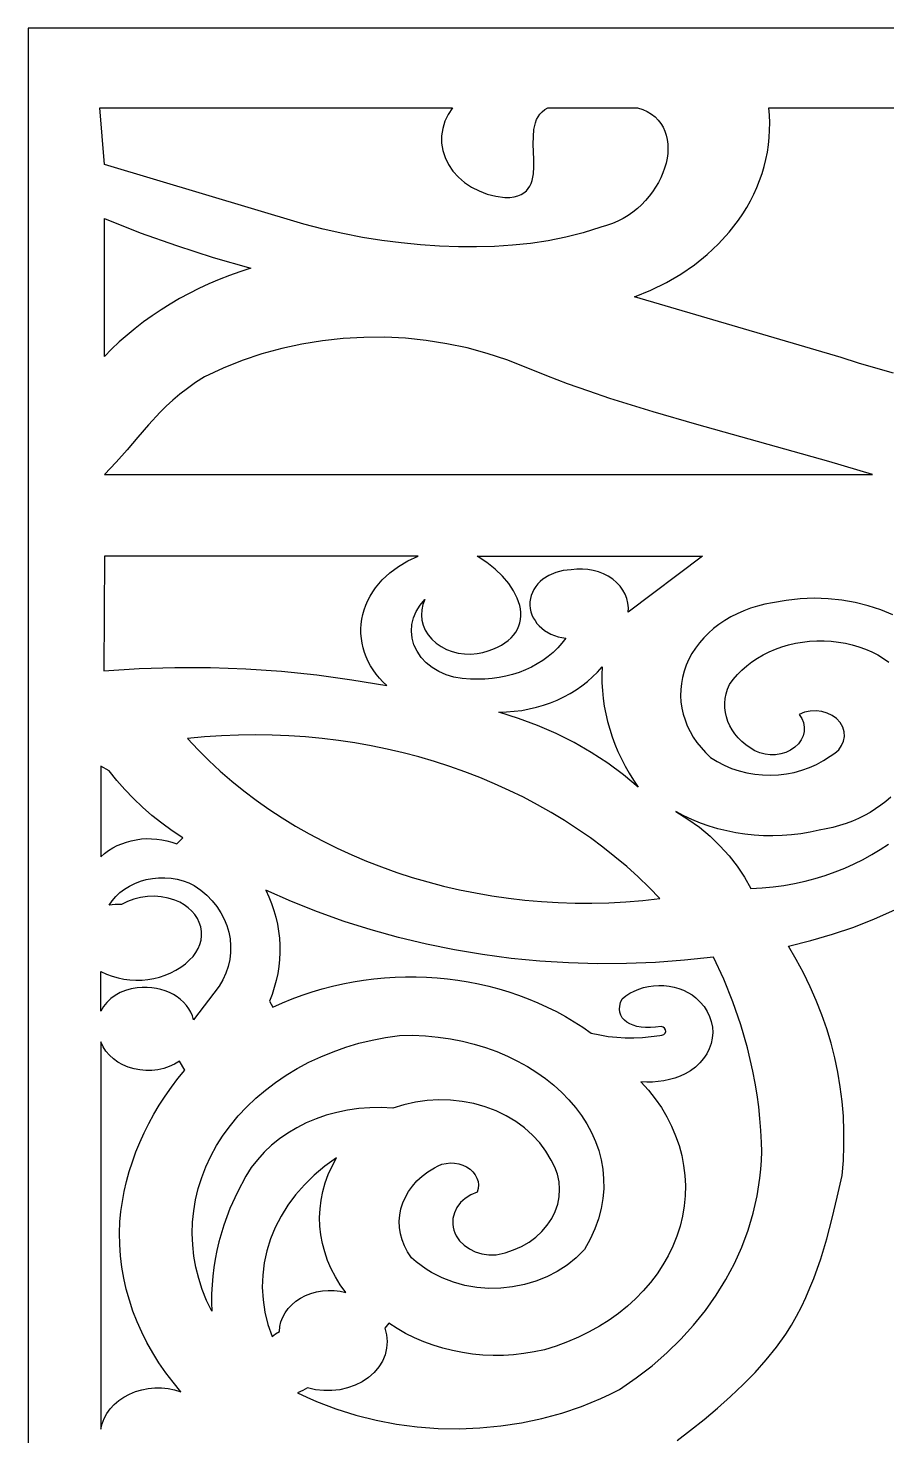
# Model space of a CAD drawing. Header units: millimetres. Extents: x -773 to -473, y -1647 to -1542.
# Drawn here: x -772.5 to -731.6, y -1609.2 to -1542.1 of the extents above; entities that cross this region are included whole.
import ezdxf

# ---------------------------------------------------------------- set-up
doc = ezdxf.new("R2010")
doc.units = ezdxf.units.MM
doc.header["$MEASUREMENT"] = 0

msp = doc.modelspace()

# ---------------------------------------------------------------- linework, layer by layer
for points in [[(-622.518433, -1542.117432), (-772.518739, -1542.117432), (-772.518739, -1647.018188)], [(-752.026643, -1552.531372), (-752.933747, -1552.498535), (-753.845185, -1552.437988), (-754.760865, -1552.348877), (-755.680756, -1552.230469), (-756.604737, -1552.082397), (-757.532807, -1551.903931), (-758.464875, -1551.694336), (-759.400849, -1551.453125), (-768.889161, -1548.615845), (-769.107545, -1545.909424), (-752.311738, -1545.909424), (-752.520387, -1546.224243), (-752.676942, -1546.554199), (-752.781068, -1546.89502), (-752.832459, -1547.242676), (-752.830811, -1547.592773), (-752.775819, -1547.941284), (-752.667176, -1548.283936), (-752.504548, -1548.616577), (-752.291779, -1548.929688), (-752.035645, -1549.214355), (-751.740296, -1549.468384), (-751.409943, -1549.689209), (-751.048707, -1549.874268), (-750.660828, -1550.021362), (-750.250428, -1550.128052), (-749.821748, -1550.191772), (-749.588868, -1550.181885), (-749.383088, -1550.153076), (-749.20276, -1550.106445), (-749.046326, -1550.042847), (-748.912141, -1549.963623), (-748.798554, -1549.869873), (-748.70398, -1549.762451), (-748.626801, -1549.642822), (-748.565369, -1549.511841), (-748.518067, -1549.370605), (-748.459473, -1549.062012), (-748.437989, -1548.72583), (-748.440705, -1548.370728), (-748.466859, -1547.639526), (-748.464387, -1547.280884), (-748.434266, -1546.938599), (-748.363557, -1546.62146), (-748.30893, -1546.475098), (-748.239289, -1546.338379), (-748.153016, -1546.21228), (-748.048493, -1546.0979), (-747.924134, -1545.996582), (-747.77826, -1545.90918), (-743.499329, -1545.909424), (-743.256928, -1545.990967), (-743.038239, -1546.091431), (-742.842835, -1546.209717), (-742.670228, -1546.344604), (-742.52002, -1546.494751), (-742.391694, -1546.658813), (-742.284821, -1546.835449), (-742.198975, -1547.02356), (-742.133668, -1547.22168), (-742.088441, -1547.428711), (-742.062836, -1547.643066), (-742.056458, -1547.86377), (-742.068757, -1548.089355), (-742.099366, -1548.318604), (-742.147767, -1548.550171), (-742.213532, -1548.782715), (-742.296204, -1549.015137), (-742.395325, -1549.246094), (-742.510468, -1549.474121), (-742.641114, -1549.69812), (-742.786866, -1549.916748), (-742.947266, -1550.128662), (-743.121827, -1550.332764), (-743.31012, -1550.527344), (-743.511658, -1550.71167), (-743.726014, -1550.884033), (-743.952729, -1551.043213), (-744.191346, -1551.18811), (-744.441407, -1551.317261), (-744.702485, -1551.429443), (-744.974061, -1551.523315), (-745.255738, -1551.597656), (-746.087525, -1551.862549), (-746.923585, -1552.077637), (-747.763856, -1552.246704), (-748.608338, -1552.373291), (-749.45691, -1552.461304), (-750.309571, -1552.514282), (-751.16623, -1552.536133), (-752.026856, -1552.530518)], [(-731.308717, -1558.548706), (-732.156312, -1558.318481), (-732.99054, -1558.072754), (-733.810151, -1557.812012), (-743.644654, -1554.921509), (-742.867707, -1554.603271), (-742.132203, -1554.239746), (-741.439973, -1553.833618), (-740.793031, -1553.387573), (-740.193238, -1552.904175), (-739.642518, -1552.386475), (-739.142823, -1551.836792), (-738.696076, -1551.258179), (-738.493165, -1550.95874), (-738.304169, -1550.653198), (-738.129395, -1550.341675), (-737.969056, -1550.024658), (-737.823426, -1549.702271), (-737.692658, -1549.375122), (-737.577088, -1549.043335), (-737.476899, -1548.707397), (-737.392335, -1548.367554), (-737.32367, -1548.02417), (-737.271119, -1547.677734), (-737.234925, -1547.328369), (-737.215333, -1546.97644), (-737.212586, -1546.622437), (-737.226899, -1546.266602), (-737.258546, -1545.90918)], [(-737.258546, -1545.909424), (-720.015748, -1545.909424)], [(-768.889161, -1557.759888), (-768.889161, -1551.190308), (-767.188447, -1551.860596), (-765.459382, -1552.478516), (-763.703736, -1553.043579), (-761.923341, -1553.555298), (-762.43448, -1553.721313), (-762.937348, -1553.901367), (-763.431519, -1554.095215), (-763.916627, -1554.30249), (-764.392304, -1554.523071), (-764.858125, -1554.756714), (-765.313721, -1555.003174), (-765.758668, -1555.262207), (-766.192658, -1555.533569), (-766.615235, -1555.817017), (-767.026002, -1556.112427), (-767.424622, -1556.419434), (-767.81067, -1556.737915), (-768.183747, -1557.067505), (-768.543519, -1557.408081), (-768.889558, -1557.759399)], [(-768.889161, -1563.383545), (-732.323365, -1563.383545), (-734.395966, -1562.764893), (-736.487366, -1562.172974), (-740.681428, -1561.004883), (-742.761658, -1560.396973), (-744.815644, -1559.751587), (-745.829285, -1559.410034), (-746.832185, -1559.052979), (-747.822907, -1558.678711), (-748.80005, -1558.285156), (-749.720094, -1557.921997), (-750.65976, -1557.61145), (-751.615907, -1557.353271), (-752.58545, -1557.147461), (-753.565217, -1556.994019), (-754.552125, -1556.8927), (-755.543031, -1556.843506), (-756.534791, -1556.846436), (-757.524354, -1556.901123), (-758.508576, -1557.007813), (-759.484284, -1557.16626), (-760.448426, -1557.376221), (-761.397828, -1557.637939), (-762.329408, -1557.95105), (-763.240022, -1558.315674), (-764.126557, -1558.731567), (-764.546662, -1559.000732), (-764.935212, -1559.275513), (-765.295472, -1559.555176), (-765.630708, -1559.839233), (-765.944184, -1560.127197), (-766.239167, -1560.418335), (-766.786683, -1561.008057), (-767.299348, -1561.604004), (-767.803345, -1562.201416), (-768.324677, -1562.795898), (-768.889558, -1563.382568)], [(-751.133851, -1567.276123), (-740.404939, -1567.276123), (-743.949464, -1569.944336), (-743.938599, -1569.723511), (-743.959138, -1569.505127), (-744.010133, -1569.291626), (-744.090516, -1569.084961), (-744.199403, -1568.887207), (-744.335755, -1568.700439), (-744.498597, -1568.5271), (-744.686951, -1568.369019), (-744.896485, -1568.230591), (-745.12201, -1568.114502), (-745.360902, -1568.02124), (-745.610505, -1567.95166), (-745.868226, -1567.906128), (-746.13144, -1567.885376), (-746.397462, -1567.890015), (-746.663758, -1567.920532), (-746.856293, -1567.930176), (-747.043641, -1567.954468), (-747.399201, -1568.044434), (-747.723359, -1568.184814), (-748.009034, -1568.370361), (-748.135224, -1568.478271), (-748.249146, -1568.595337), (-748.349885, -1568.720947), (-748.436585, -1568.854248), (-748.508363, -1568.994873), (-748.564332, -1569.141846), (-748.603577, -1569.294556), (-748.625245, -1569.452393), (-748.628358, -1569.611206), (-748.613251, -1569.766846), (-748.58072, -1569.918457), (-748.531495, -1570.06543), (-748.46637, -1570.207031), (-748.386109, -1570.342163), (-748.291444, -1570.470337), (-748.183198, -1570.590698), (-747.928956, -1570.804932), (-747.629456, -1570.978516), (-747.290833, -1571.105225), (-747.108765, -1571.14917), (-746.919251, -1571.178955), (-747.103272, -1571.418579), (-747.305726, -1571.644531), (-747.525452, -1571.856567), (-747.761414, -1572.054199), (-748.012452, -1572.236694), (-748.277497, -1572.403931), (-748.555421, -1572.555176), (-748.845094, -1572.690063), (-749.145417, -1572.808105), (-749.455323, -1572.908936), (-749.773682, -1572.991821), (-750.099366, -1573.056519), (-750.431275, -1573.102539), (-750.768311, -1573.129272), (-751.109376, -1573.136353), (-751.453339, -1573.123291), (-751.856599, -1573.100708), (-752.245789, -1573.032104), (-752.615815, -1572.919922), (-752.961671, -1572.766968), (-753.27823, -1572.575806), (-753.560487, -1572.349121), (-753.803345, -1572.0896), (-754.00174, -1571.799805), (-754.147614, -1571.489746), (-754.236848, -1571.170654), (-754.270203, -1570.84729), (-754.248353, -1570.524658), (-754.17215, -1570.20752), (-754.042268, -1569.901123), (-753.859498, -1569.609985), (-753.624543, -1569.339233), (-753.721375, -1569.5802), (-753.777711, -1569.826172), (-753.794038, -1570.073975), (-753.770936, -1570.320313), (-753.708955, -1570.562012), (-753.608674, -1570.795898), (-753.470612, -1571.018799), (-753.29535, -1571.227295), (-753.087678, -1571.414795), (-752.854737, -1571.575439), (-752.60022, -1571.708374), (-752.327821, -1571.812256), (-752.041322, -1571.885986), (-751.744386, -1571.928467), (-751.440736, -1571.938354), (-751.134034, -1571.914551), (-750.86609, -1571.854248), (-750.617677, -1571.783081), (-750.388581, -1571.70166), (-750.178529, -1571.610474), (-749.987366, -1571.510254), (-749.814851, -1571.401245), (-749.660737, -1571.28418), (-749.524781, -1571.159424), (-749.4068, -1571.02771), (-749.30658, -1570.889404), (-749.223847, -1570.745117), (-749.158387, -1570.595459), (-749.110017, -1570.440918), (-749.078492, -1570.28186), (-749.063569, -1570.118896), (-749.065003, -1569.952759), (-749.082642, -1569.783691), (-749.116212, -1569.612427), (-749.230256, -1569.265259), (-749.405396, -1568.915405), (-749.639771, -1568.567139), (-749.931611, -1568.224731), (-750.279145, -1567.892456), (-750.680543, -1567.574585), (-751.134034, -1567.275391)], [(-731.340455, -1570.067017), (-731.921387, -1569.829834), (-732.524293, -1569.633301), (-733.145875, -1569.478638), (-733.782899, -1569.367065), (-734.432099, -1569.299683), (-735.09015, -1569.277832), (-735.753754, -1569.302734), (-736.419648, -1569.375366), (-737.084534, -1569.497192), (-737.440339, -1569.563721), (-737.787019, -1569.64917), (-738.123719, -1569.752808), (-738.449525, -1569.874023), (-738.763551, -1570.012085), (-739.064881, -1570.166504), (-739.352692, -1570.336426), (-739.626038, -1570.521484), (-739.884003, -1570.720825), (-740.125733, -1570.933838), (-740.350343, -1571.159912), (-740.556947, -1571.39856), (-740.744599, -1571.648926), (-740.912446, -1571.9104), (-741.059602, -1572.182373), (-741.185151, -1572.464111), (-741.287171, -1572.752441), (-741.364716, -1573.043335), (-741.418061, -1573.335815), (-741.447449, -1573.629028), (-741.453126, -1573.921997), (-741.435334, -1574.213745), (-741.394318, -1574.503418), (-741.330354, -1574.789795), (-741.243684, -1575.072266), (-741.134553, -1575.349609), (-741.003205, -1575.62085), (-740.849915, -1575.885254), (-740.674897, -1576.141846), (-740.478455, -1576.389526), (-740.260773, -1576.627441), (-740.022157, -1576.854492), (-739.704682, -1577.056396), (-739.371369, -1577.230957), (-739.024506, -1577.37793), (-738.666413, -1577.497559), (-738.299439, -1577.5896), (-737.925874, -1577.654419), (-737.548035, -1577.691895), (-737.168275, -1577.701904), (-736.78888, -1577.684814), (-736.412171, -1577.640259), (-736.040498, -1577.568604), (-735.676148, -1577.469604), (-735.321473, -1577.343384), (-734.978761, -1577.190063), (-734.65033, -1577.009521), (-734.338563, -1576.802002), (-734.108857, -1576.659912), (-733.923859, -1576.488281), (-733.785462, -1576.293579), (-733.695618, -1576.082275), (-733.65619, -1575.860596), (-733.669129, -1575.635254), (-733.736329, -1575.412598), (-733.859742, -1575.199097), (-734.032349, -1575.010376), (-734.240876, -1574.858276), (-734.477479, -1574.744385), (-734.734315, -1574.67041), (-735.003571, -1574.637817), (-735.277406, -1574.648315), (-735.547913, -1574.703491), (-735.807343, -1574.804932), (-735.684449, -1574.997803), (-735.605286, -1575.200684), (-735.569215, -1575.408691), (-735.575593, -1575.617432), (-735.623841, -1575.822388), (-735.71338, -1576.019043), (-735.843537, -1576.202881), (-736.013734, -1576.369385), (-736.216035, -1576.509644), (-736.439515, -1576.616821), (-736.67862, -1576.69043), (-736.927827, -1576.730103), (-737.18158, -1576.735229), (-737.434357, -1576.705444), (-737.680604, -1576.640137), (-737.914735, -1576.539063), (-738.142457, -1576.404297), (-738.352052, -1576.255615), (-738.543, -1576.094482), (-738.714906, -1575.921875), (-738.867341, -1575.738892), (-738.999818, -1575.546997), (-739.111878, -1575.347168), (-739.203095, -1575.140503), (-739.273011, -1574.928345), (-739.321168, -1574.711792), (-739.347169, -1574.492065), (-739.350465, -1574.270264), (-739.330689, -1574.047607), (-739.287354, -1573.825317), (-739.220033, -1573.60437), (-739.128236, -1573.38623), (-738.948365, -1573.142334), (-738.750092, -1572.911499), (-738.534425, -1572.69397), (-738.30243, -1572.490234), (-738.055177, -1572.300781), (-737.793671, -1572.126221), (-737.518952, -1571.967041), (-737.232087, -1571.823486), (-736.934083, -1571.696289), (-736.626008, -1571.585938), (-736.3089, -1571.492676), (-735.983796, -1571.417236), (-735.651734, -1571.360107), (-735.313783, -1571.321533), (-734.970918, -1571.302246), (-734.624238, -1571.302612), (-734.278382, -1571.322754), (-733.93805, -1571.362427), (-733.60431, -1571.420898), (-733.278077, -1571.497681), (-732.96045, -1571.592285), (-732.652345, -1571.704102), (-732.354737, -1571.83252), (-732.068726, -1571.977051), (-731.795167, -1572.137207), (-731.535218, -1572.312378)], [(-745.194764, -1572.54541), (-745.205506, -1572.921265), (-745.199982, -1573.296387), (-745.178284, -1573.67041), (-745.140504, -1574.042969), (-745.086762, -1574.413574), (-745.017152, -1574.782104), (-744.931763, -1575.148071), (-744.83072, -1575.51123), (-744.714112, -1575.871216), (-744.582032, -1576.227661), (-744.434602, -1576.5802), (-744.271912, -1576.928589), (-744.094086, -1577.272461), (-743.901215, -1577.61145), (-743.693421, -1577.94519), (-743.470765, -1578.273438), (-744.17627, -1577.68457), (-744.922089, -1577.133911), (-745.705872, -1576.622559), (-746.525239, -1576.151855), (-747.37793, -1575.7229), (-748.261536, -1575.337036), (-749.173768, -1574.995605), (-750.112244, -1574.699951), (-749.744233, -1574.689697), (-749.380189, -1574.661133), (-749.020997, -1574.614502), (-748.667542, -1574.550293), (-748.320679, -1574.46875), (-747.981324, -1574.370361), (-747.650361, -1574.255615), (-747.328675, -1574.124634), (-747.017121, -1573.978027), (-746.716615, -1573.816162), (-746.42804, -1573.639404), (-746.152253, -1573.447998), (-745.890199, -1573.242554), (-745.64267, -1573.023438), (-745.410645, -1572.790894), (-745.194947, -1572.54541)], [(-764.927338, -1575.96167), (-764.429169, -1576.49353), (-763.9115, -1577.008545), (-763.37497, -1577.506592), (-762.820222, -1577.987305), (-762.247865, -1578.450684), (-761.658509, -1578.89624), (-761.052857, -1579.323975), (-760.431458, -1579.733643), (-759.795014, -1580.125), (-759.144105, -1580.497803), (-758.479432, -1580.851929), (-757.801514, -1581.187012), (-757.111085, -1581.503052), (-756.408753, -1581.799561), (-755.69513, -1582.07666), (-754.970826, -1582.333862), (-754.236512, -1582.571045), (-753.492829, -1582.787964), (-752.740388, -1582.984497), (-751.979798, -1583.160278), (-751.211732, -1583.315308), (-750.436799, -1583.449219), (-749.65564, -1583.561768), (-748.868867, -1583.652832), (-748.077119, -1583.722168), (-747.281068, -1583.769531), (-746.481263, -1583.7948), (-745.678437, -1583.797607), (-744.873139, -1583.777954), (-744.066041, -1583.735474), (-743.257752, -1583.669922), (-742.448945, -1583.581177), (-742.954652, -1583.057739), (-743.479005, -1582.550659), (-744.021424, -1582.060181), (-744.581269, -1581.586548), (-745.15799, -1581.129883), (-745.750947, -1580.69043), (-746.359589, -1580.268311), (-746.983277, -1579.86377), (-747.621461, -1579.477051), (-748.27356, -1579.108398), (-748.938905, -1578.757935), (-749.616944, -1578.425903), (-750.307099, -1578.112427), (-751.008729, -1577.817749), (-751.721314, -1577.542114), (-752.444184, -1577.285645), (-753.176789, -1577.048706), (-753.918519, -1576.831299), (-754.668763, -1576.633789), (-755.426942, -1576.456177), (-756.192475, -1576.298828), (-756.964753, -1576.161987), (-757.743195, -1576.045654), (-758.527161, -1575.950317), (-759.316132, -1575.875854), (-760.109467, -1575.822754), (-760.906556, -1575.791016), (-761.706849, -1575.780884), (-762.509705, -1575.792725), (-763.314545, -1575.826416), (-764.120789, -1575.882446), (-764.927857, -1575.960938)], [(-731.451234, -1578.752686), (-731.678223, -1578.950073), (-731.91742, -1579.136475), (-732.168275, -1579.311646), (-732.430177, -1579.47522), (-732.702515, -1579.626831), (-732.98462, -1579.766113), (-733.276002, -1579.8927), (-733.575928, -1580.006226), (-733.883851, -1580.106445), (-734.199158, -1580.192871), (-734.521241, -1580.265137), (-734.849458, -1580.322998), (-735.287354, -1580.419556), (-735.728638, -1580.495117), (-736.172272, -1580.549927), (-736.617249, -1580.583984), (-737.06247, -1580.597534), (-737.506959, -1580.590576), (-737.949647, -1580.563477), (-738.389527, -1580.516113), (-738.825532, -1580.448853), (-739.256654, -1580.361694), (-739.681824, -1580.254883), (-740.100037, -1580.128418), (-740.510255, -1579.982544), (-740.911439, -1579.817383), (-741.302552, -1579.633057), (-741.682557, -1579.429688), (-741.103638, -1579.792969), (-740.559052, -1580.187256), (-740.050507, -1580.61084), (-739.579652, -1581.06189), (-739.148133, -1581.538818), (-738.75763, -1582.040039), (-738.409791, -1582.563721), (-738.106355, -1583.108154), (-737.57486, -1583.07666), (-737.050813, -1583.024658), (-736.534791, -1582.952759), (-736.027375, -1582.861328), (-735.529176, -1582.750977), (-735.040742, -1582.62207), (-734.562684, -1582.47522), (-734.095582, -1582.310791), (-733.640015, -1582.129395), (-733.196595, -1581.931396), (-732.76587, -1581.717285), (-732.348389, -1581.487671), (-731.944825, -1581.243042), (-731.555726, -1580.983765)], [(-768.076356, -1583.871094), (-768.371278, -1583.866089), (-768.663758, -1583.896606), (-768.51825, -1583.680908), (-768.347321, -1583.480591), (-768.152863, -1583.296997), (-767.936768, -1583.13147), (-767.700898, -1582.985352), (-767.447144, -1582.859863), (-767.177369, -1582.756592), (-766.893433, -1582.676636), (-766.600861, -1582.622314), (-766.30539, -1582.59375), (-766.009461, -1582.59082), (-765.715516, -1582.613281), (-765.426026, -1582.660645), (-765.143433, -1582.73291), (-764.870148, -1582.82959), (-764.608643, -1582.950562), (-764.296967, -1583.178589), (-764.014924, -1583.424683), (-763.762971, -1583.687134), (-763.541535, -1583.964111), (-763.351106, -1584.253662), (-763.192078, -1584.554199), (-763.064912, -1584.86377), (-762.970033, -1585.180542), (-762.907929, -1585.502808), (-762.878999, -1585.828735), (-762.883729, -1586.156494), (-762.922486, -1586.484253), (-762.995789, -1586.810181), (-763.104066, -1587.132446), (-763.247742, -1587.449463), (-763.427247, -1587.759033), (-764.640351, -1589.362549), (-764.696503, -1589.174805), (-764.773652, -1588.99585), (-764.870484, -1588.82666), (-764.985627, -1588.667603), (-765.11786, -1588.519775), (-765.265809, -1588.383667), (-765.428162, -1588.260254), (-765.603669, -1588.150024), (-765.790986, -1588.053955), (-765.988801, -1587.972656), (-766.195802, -1587.906982), (-766.410676, -1587.857544), (-766.632142, -1587.825195), (-766.858857, -1587.810669), (-767.089539, -1587.814697), (-767.322846, -1587.838013), (-767.609498, -1587.88269), (-767.882264, -1587.958008), (-768.138062, -1588.06189), (-768.373689, -1588.192383), (-768.58606, -1588.347656), (-768.772034, -1588.525513), (-768.928468, -1588.724243), (-769.052247, -1588.94165), (-769.051759, -1587.050049), (-768.789552, -1587.174927), (-768.518708, -1587.277466), (-768.24109, -1587.35791), (-767.958466, -1587.416504), (-767.672639, -1587.453491), (-767.385407, -1587.468994), (-767.098573, -1587.463379), (-766.813905, -1587.436768), (-766.533295, -1587.389404), (-766.258454, -1587.321533), (-765.991212, -1587.233521), (-765.733399, -1587.125488), (-765.486756, -1586.997559), (-765.253144, -1586.850098), (-765.034364, -1586.683472), (-764.832154, -1586.497681), (-764.668, -1586.332642), (-764.530427, -1586.154541), (-764.420106, -1585.965332), (-764.337739, -1585.767456), (-764.284058, -1585.562866), (-764.259736, -1585.35376), (-764.265504, -1585.142456), (-764.302064, -1584.930908), (-764.368836, -1584.725098), (-764.463929, -1584.529053), (-764.585664, -1584.344727), (-764.732301, -1584.173828), (-764.902222, -1584.018188), (-765.09369, -1583.879517), (-765.305054, -1583.759521), (-765.534638, -1583.660034), (-765.852021, -1583.560059), (-766.178437, -1583.496826), (-766.509431, -1583.470215), (-766.840577, -1583.479492), (-767.167329, -1583.524536), (-767.485291, -1583.604858), (-767.789979, -1583.720215), (-768.076936, -1583.870239)], [(-760.872956, -1588.758179), (-760.414643, -1588.548462), (-759.949494, -1588.355225), (-759.478089, -1588.178345), (-759.001038, -1588.017944), (-758.518922, -1587.873901), (-758.032258, -1587.746094), (-757.541718, -1587.634644), (-757.047822, -1587.539429), (-756.551148, -1587.460205), (-756.052338, -1587.397217), (-755.551911, -1587.350342), (-755.050477, -1587.319458), (-754.548646, -1587.304443), (-754.046937, -1587.30542), (-753.54596, -1587.322388), (-753.046326, -1587.355103), (-752.548554, -1587.403564), (-752.053284, -1587.467773), (-751.561066, -1587.547607), (-751.072511, -1587.643188), (-750.588166, -1587.754395), (-750.108643, -1587.881104), (-749.634492, -1588.023193), (-749.166322, -1588.180908), (-748.704713, -1588.354004), (-748.250214, -1588.542358), (-747.803468, -1588.746094), (-747.364991, -1588.965088), (-746.935395, -1589.199219), (-746.51529, -1589.448486), (-746.105195, -1589.713013), (-745.70575, -1589.992554), (-745.306397, -1590.07959), (-744.902406, -1590.14563), (-744.495026, -1590.190552), (-744.085419, -1590.214355), (-743.674805, -1590.217041), (-743.264375, -1590.198486), (-742.855347, -1590.158691), (-742.448945, -1590.097778), (-742.346803, -1590.091797), (-742.25879, -1590.055054), (-742.194001, -1589.993652), (-742.161561, -1589.913818), (-742.169038, -1589.830078), (-742.213685, -1589.75769), (-742.288148, -1589.704102), (-742.385133, -1589.677368), (-742.642518, -1589.711914), (-742.887177, -1589.727417), (-743.117799, -1589.724731), (-743.333039, -1589.704346), (-743.531586, -1589.667236), (-743.712159, -1589.614136), (-743.873383, -1589.545654), (-744.013978, -1589.462646), (-744.132569, -1589.365723), (-744.227906, -1589.255737), (-744.298646, -1589.133545), (-744.343446, -1588.999634), (-744.361024, -1588.85498), (-744.350007, -1588.700195), (-744.309144, -1588.536133), (-744.237061, -1588.363403), (-744.060334, -1588.220825), (-743.86847, -1588.094604), (-743.663148, -1587.985596), (-743.446076, -1587.894165), (-743.218995, -1587.821167), (-742.983552, -1587.76709), (-742.741517, -1587.732666), (-742.494538, -1587.718506), (-742.24701, -1587.725342), (-742.003541, -1587.752441), (-741.765839, -1587.799438), (-741.535676, -1587.865601), (-741.314759, -1587.950439), (-741.104798, -1588.053345), (-740.907533, -1588.173706), (-740.724641, -1588.311035), (-740.51645, -1588.510986), (-740.338013, -1588.726563), (-740.190278, -1588.955444), (-740.074128, -1589.195435), (-739.990449, -1589.444336), (-739.940156, -1589.700073), (-739.924165, -1589.960327), (-739.94336, -1590.2229), (-739.99759, -1590.4823), (-740.085542, -1590.732788), (-740.205659, -1590.97229), (-740.356446, -1591.198975), (-740.536347, -1591.410767), (-740.743836, -1591.605713), (-740.977479, -1591.781738), (-741.235658, -1591.93689), (-741.478455, -1592.044067), (-741.729798, -1592.134277), (-741.988343, -1592.207031), (-742.252778, -1592.262329), (-742.52179, -1592.299927), (-742.794007, -1592.319702), (-743.068177, -1592.321411), (-743.342957, -1592.304932), (-742.986512, -1592.702759), (-742.661988, -1593.114868), (-742.369691, -1593.540039), (-742.109895, -1593.976807), (-741.882874, -1594.42395), (-741.688966, -1594.880371), (-741.528443, -1595.344604), (-741.401612, -1595.81543), (-741.308747, -1596.291504), (-741.250153, -1596.771729), (-741.226106, -1597.254761), (-741.236909, -1597.739258), (-741.282868, -1598.224121), (-741.364259, -1598.707764), (-741.481385, -1599.189209), (-741.634553, -1599.667114), (-741.822358, -1600.136597), (-742.042817, -1600.593018), (-742.29477, -1601.035278), (-742.577149, -1601.462402), (-742.888886, -1601.873657), (-743.228852, -1602.267944), (-743.595948, -1602.644287), (-743.989106, -1603.001953), (-744.407227, -1603.339966), (-744.849213, -1603.657227), (-745.313966, -1603.952881), (-745.800385, -1604.226074), (-746.307374, -1604.47583), (-746.833863, -1604.701172), (-747.378754, -1604.901245), (-747.940949, -1605.075073), (-748.42505, -1605.17981), (-748.912751, -1605.259033), (-749.40265, -1605.312866), (-749.893372, -1605.341553), (-750.383546, -1605.345459), (-750.871857, -1605.324707), (-751.356873, -1605.279541), (-751.837251, -1605.210205), (-752.311616, -1605.116943), (-752.778596, -1605), (-753.236848, -1604.859497), (-753.684968, -1604.695801), (-754.121613, -1604.509277), (-754.545411, -1604.299805), (-754.954957, -1604.067993), (-755.348939, -1603.813721), (-755.540345, -1604.048218), (-755.455964, -1604.366089), (-755.426362, -1604.685669), (-755.450043, -1605.002686), (-755.525574, -1605.312744), (-755.65149, -1605.611328), (-755.826356, -1605.894409), (-756.048676, -1606.157349), (-756.317048, -1606.395874), (-756.622926, -1606.601685), (-756.955689, -1606.768066), (-757.309876, -1606.894165), (-757.680054, -1606.979004), (-758.060853, -1607.021729), (-758.446778, -1607.021484), (-758.832459, -1606.977295), (-759.212464, -1606.888428), (-759.443238, -1607.018311), (-759.691346, -1607.124878), (-759.244202, -1607.33728), (-758.790467, -1607.535645), (-758.330628, -1607.719849), (-757.865083, -1607.890137), (-756.918824, -1608.188354), (-755.955262, -1608.43042), (-754.978059, -1608.616333), (-753.990845, -1608.746094), (-752.997193, -1608.819824), (-752.000794, -1608.837646), (-751.00525, -1608.799316), (-750.014191, -1608.705078), (-749.03122, -1608.555054), (-748.059968, -1608.348999), (-747.104066, -1608.087158), (-746.167115, -1607.769531), (-745.706879, -1607.589844), (-745.252778, -1607.39624), (-744.805207, -1607.188599), (-744.364655, -1606.967041), (-743.567445, -1606.417725), (-742.815034, -1605.834595), (-742.108521, -1605.219727), (-741.448975, -1604.574829), (-740.837495, -1603.901978), (-740.275178, -1603.203125), (-739.763123, -1602.47998), (-739.302369, -1601.734497), (-738.894074, -1600.968628), (-738.539307, -1600.184204), (-738.239137, -1599.383179), (-737.99466, -1598.567383), (-737.806977, -1597.738892), (-737.677155, -1596.899414), (-737.634309, -1596.476196), (-737.606324, -1596.050903), (-737.593354, -1595.623901), (-737.595551, -1595.195313), (-737.627229, -1594.627441), (-737.674104, -1594.060791), (-737.736085, -1593.495605), (-737.813172, -1592.932007), (-737.905274, -1592.370117), (-738.01233, -1591.810303), (-738.134309, -1591.252686), (-738.271149, -1590.69751), (-738.589204, -1589.594971), (-738.966065, -1588.504639), (-739.401276, -1587.427856), (-739.89444, -1586.366455), (-741.272126, -1586.518311), (-742.652039, -1586.62207), (-744.03238, -1586.677979), (-745.411378, -1586.686401), (-746.787263, -1586.647461), (-748.158265, -1586.561523), (-749.522584, -1586.428711), (-750.878449, -1586.249512), (-752.224091, -1586.024048), (-753.55774, -1585.752686), (-754.877625, -1585.435547), (-756.181947, -1585.072998), (-757.468934, -1584.665283), (-758.736817, -1584.212646), (-759.983826, -1583.715332), (-761.208131, -1583.173828), (-761.060426, -1583.492676), (-760.930848, -1583.815552), (-760.819459, -1584.141968), (-760.726258, -1584.471313), (-760.651246, -1584.803101), (-760.594483, -1585.136841), (-760.55597, -1585.472046), (-760.535676, -1585.808105), (-760.533692, -1586.144531), (-760.549958, -1586.480957), (-760.584534, -1586.816772), (-760.637452, -1587.151489), (-760.70868, -1587.484497), (-760.79828, -1587.81543), (-760.90622, -1588.143555), (-761.032533, -1588.46875), (-760.872956, -1588.75769)], [(-741.623658, -1609.402344), (-740.980164, -1608.911621), (-740.336427, -1608.388184), (-739.69983, -1607.850342), (-739.07776, -1607.298096), (-738.477723, -1606.731812), (-737.907075, -1606.151367), (-737.373292, -1605.557129), (-736.88382, -1604.948853), (-736.446046, -1604.326904), (-736.180024, -1603.900269), (-735.932954, -1603.467407), (-735.703584, -1603.02832), (-735.490693, -1602.58313), (-735.293, -1602.131836), (-735.109254, -1601.674438), (-734.778626, -1600.741455), (-734.48877, -1599.784546), (-734.229676, -1598.803833), (-733.991334, -1597.799438), (-733.763734, -1596.771729), (-733.704163, -1596.065186), (-733.6745, -1595.358765), (-733.674592, -1594.65332), (-733.704285, -1593.949219), (-733.76349, -1593.247192), (-733.851991, -1592.547974), (-733.969697, -1591.852051), (-734.116425, -1591.160034), (-734.292054, -1590.472656), (-734.49643, -1589.790405), (-734.729432, -1589.114014), (-734.990845, -1588.44397), (-735.28061, -1587.781128), (-735.598512, -1587.125854), (-735.944459, -1586.478882), (-736.318238, -1585.84082), (-735.259827, -1585.585205), (-734.221497, -1585.284424), (-733.205323, -1584.939453), (-732.213258, -1584.551147), (-731.247437, -1584.120361)], [(-765.055665, -1591.755249), (-765.31125, -1591.332642), (-765.547272, -1591.473389), (-765.799622, -1591.587646), (-766.065125, -1591.675171), (-766.340638, -1591.735352), (-766.622956, -1591.767578), (-766.908936, -1591.771484), (-767.195374, -1591.74646), (-767.479157, -1591.692139), (-767.752564, -1591.609375), (-768.008637, -1591.500977), (-768.245057, -1591.36853), (-768.459565, -1591.214111), (-768.649842, -1591.039429), (-768.813569, -1590.846436), (-768.948487, -1590.636963), (-769.052247, -1590.412964), (-769.051759, -1608.859741), (-768.992554, -1608.600586), (-768.898194, -1608.351196), (-768.770356, -1608.11377), (-768.61081, -1607.890625), (-768.421357, -1607.684082), (-768.203736, -1607.496094), (-767.959657, -1607.328979), (-767.690949, -1607.184937), (-767.403596, -1607.067871), (-767.104737, -1606.979858), (-766.797547, -1606.921143), (-766.485169, -1606.891846), (-766.170777, -1606.892212), (-765.857575, -1606.922241), (-765.548707, -1606.982178), (-765.247346, -1607.072144), (-765.619294, -1606.625488), (-765.966981, -1606.167847), (-766.290223, -1605.699707), (-766.588685, -1605.221924), (-766.862214, -1604.735229), (-767.110505, -1604.240112), (-767.333344, -1603.737305), (-767.530457, -1603.227539), (-767.701661, -1602.711426), (-767.84665, -1602.189697), (-767.965211, -1601.663086), (-768.057099, -1601.13208), (-768.122041, -1600.597534), (-768.159852, -1600.060059), (-768.170228, -1599.520386), (-768.152955, -1598.979004), (-768.103089, -1598.493774), (-768.033265, -1598.011108), (-767.943665, -1597.531494), (-767.834443, -1597.055176), (-767.705811, -1596.582886), (-767.557893, -1596.114746), (-767.39087, -1595.651245), (-767.204896, -1595.192871), (-767.000184, -1594.739746), (-766.776826, -1594.292725), (-766.535065, -1593.851807), (-766.275025, -1593.41748), (-765.996918, -1592.990234), (-765.700867, -1592.570435), (-765.387055, -1592.158447), (-765.055665, -1591.754761)], [(-763.778046, -1603.236084), (-764.023042, -1602.723633), (-764.230439, -1602.203491), (-764.40033, -1601.67688), (-764.532777, -1601.145264), (-764.627869, -1600.609985), (-764.685731, -1600.072266), (-764.706361, -1599.533569), (-764.689942, -1598.995117), (-764.636536, -1598.458252), (-764.546204, -1597.924438), (-764.419038, -1597.394775), (-764.255128, -1596.87085), (-764.054536, -1596.35376), (-763.817414, -1595.845093), (-763.543763, -1595.345947), (-763.233765, -1594.857788), (-762.889893, -1594.385254), (-762.515717, -1593.932495), (-762.11255, -1593.500366), (-761.681733, -1593.0896), (-761.22458, -1592.700806), (-760.742432, -1592.334839), (-760.236604, -1591.992554), (-759.708436, -1591.674561), (-759.159241, -1591.381592), (-758.590363, -1591.114624), (-758.003114, -1590.874146), (-757.398866, -1590.661133), (-756.77887, -1590.476196), (-756.144532, -1590.32019), (-755.497132, -1590.193848), (-754.838044, -1590.097778), (-754.216798, -1590.093872), (-753.605195, -1590.120605), (-753.004578, -1590.177124), (-752.416169, -1590.262329), (-751.841218, -1590.375244), (-751.281007, -1590.515015), (-750.736817, -1590.680542), (-750.20987, -1590.87085), (-749.701478, -1591.084839), (-749.21283, -1591.321655), (-748.745271, -1591.580322), (-748.300019, -1591.859741), (-747.878327, -1592.158936), (-747.481507, -1592.477051), (-747.110749, -1592.812988), (-746.767365, -1593.165771), (-746.452637, -1593.534424), (-746.167756, -1593.917969), (-745.914063, -1594.315308), (-745.69275, -1594.725586), (-745.505158, -1595.147705), (-745.352479, -1595.580688), (-745.235993, -1596.023682), (-745.156983, -1596.475586), (-745.116731, -1596.935303), (-745.116456, -1597.4021), (-745.15741, -1597.874756), (-745.240907, -1598.352539), (-745.368165, -1598.834106), (-745.540467, -1599.318726), (-745.759064, -1599.805298), (-746.025239, -1600.292847), (-746.217713, -1600.495483), (-746.420747, -1600.687012), (-746.85611, -1601.036377), (-747.326203, -1601.34021), (-747.825867, -1601.597412), (-748.350037, -1601.806885), (-748.893494, -1601.967896), (-749.451173, -1602.079224), (-750.017945, -1602.140015), (-750.588654, -1602.14917), (-751.158173, -1602.105835), (-751.721375, -1602.009033), (-752.273164, -1601.857666), (-752.80835, -1601.650635), (-753.068147, -1601.526123), (-753.32187, -1601.387329), (-753.568879, -1601.234131), (-753.808533, -1601.066406), (-754.040223, -1600.884155), (-754.263245, -1600.687012), (-754.450806, -1600.412964), (-754.601899, -1600.130127), (-754.717042, -1599.840698), (-754.796723, -1599.546631), (-754.841523, -1599.25), (-754.851899, -1598.952881), (-754.8284, -1598.657227), (-754.771516, -1598.365234), (-754.681824, -1598.078857), (-754.559754, -1597.800293), (-754.405885, -1597.53125), (-754.220765, -1597.274048), (-754.004823, -1597.030762), (-753.758637, -1596.803223), (-753.482697, -1596.59375), (-753.177552, -1596.404175), (-753.002259, -1596.309082), (-752.814393, -1596.239502), (-752.617829, -1596.195435), (-752.416444, -1596.177246), (-752.214112, -1596.184937), (-752.014649, -1596.218628), (-751.821931, -1596.278442), (-751.639832, -1596.364502), (-751.476929, -1596.473633), (-751.339967, -1596.600342), (-751.230164, -1596.741577), (-751.148896, -1596.894287), (-751.097352, -1597.05542), (-751.076875, -1597.222168), (-751.088685, -1597.391357), (-751.134034, -1597.560059), (-751.439851, -1597.692017), (-751.705384, -1597.862671), (-751.927033, -1598.066284), (-752.101228, -1598.296875), (-752.224335, -1598.548828), (-752.292786, -1598.816284), (-752.305421, -1598.953979), (-752.302979, -1599.093384), (-752.285126, -1599.233643), (-752.251344, -1599.374146), (-752.202088, -1599.511719), (-752.138886, -1599.642822), (-751.973786, -1599.884521), (-751.762543, -1600.095459), (-751.511597, -1600.271729), (-751.227418, -1600.409668), (-750.916413, -1600.505615), (-750.585114, -1600.55542), (-750.23993, -1600.555542), (-749.813538, -1600.457031), (-749.407655, -1600.320435), (-749.025636, -1600.147827), (-748.670716, -1599.941406), (-748.346284, -1599.703491), (-748.055604, -1599.436279), (-747.802033, -1599.141846), (-747.588837, -1598.82251), (-747.421418, -1598.485352), (-747.303101, -1598.137939), (-747.233887, -1597.783813), (-747.213654, -1597.426514), (-747.242371, -1597.06958), (-747.320008, -1596.716553), (-747.446473, -1596.37085), (-747.621735, -1596.036133), (-747.867799, -1595.61377), (-748.161622, -1595.216797), (-748.500153, -1594.847412), (-748.880463, -1594.508057), (-749.299561, -1594.201294), (-749.754426, -1593.929321), (-750.242127, -1593.694702), (-750.759644, -1593.499756), (-751.298158, -1593.348511), (-751.848267, -1593.24292), (-752.405762, -1593.182983), (-752.966431, -1593.168701), (-753.526124, -1593.199951), (-754.080628, -1593.276611), (-754.625794, -1593.398682), (-755.157349, -1593.566284), (-755.704377, -1593.537354), (-756.2464, -1593.543579), (-756.781342, -1593.584229), (-757.30713, -1593.658081), (-757.821717, -1593.764404), (-758.323029, -1593.9021), (-758.808961, -1594.070313), (-759.277467, -1594.268066), (-759.726502, -1594.494385), (-760.153962, -1594.748291), (-760.557771, -1595.028809), (-760.935914, -1595.335083), (-761.286256, -1595.666138), (-761.606782, -1596.020996), (-761.895417, -1596.398682), (-762.150056, -1596.798218), (-762.559296, -1597.559814), (-762.91092, -1598.338135), (-763.204346, -1599.130981), (-763.439057, -1599.936157), (-763.53418, -1600.342651), (-763.614381, -1600.751343), (-763.679627, -1601.162109), (-763.729798, -1601.574463), (-763.764863, -1601.988403), (-763.78473, -1602.403442), (-763.789307, -1602.819336), (-763.778565, -1603.23584)], [(-760.553437, -1604.208862), (-760.534516, -1603.973511), (-760.482484, -1603.744019), (-760.398682, -1603.522705), (-760.284486, -1603.311523), (-760.141175, -1603.112793), (-759.970155, -1602.928711), (-759.772767, -1602.76123), (-759.550355, -1602.612671), (-759.307923, -1602.487061), (-759.051911, -1602.386963), (-758.785188, -1602.312744), (-758.510651, -1602.264648), (-758.231202, -1602.243164), (-757.949769, -1602.248779), (-757.669221, -1602.281616), (-757.392457, -1602.342285), (-757.655824, -1601.975098), (-757.888245, -1601.597534), (-758.0896, -1601.210938), (-758.259766, -1600.816406), (-758.398713, -1600.415161), (-758.506318, -1600.008789), (-758.58249, -1599.598267), (-758.627168, -1599.184937), (-758.640229, -1598.770142), (-758.621583, -1598.355103), (-758.571198, -1597.941162), (-758.488923, -1597.529419), (-758.374696, -1597.121338), (-758.228394, -1596.718018), (-758.049989, -1596.320801), (-757.839356, -1595.93103), (-758.392304, -1596.329346), (-758.901154, -1596.756592), (-759.364991, -1597.210571), (-759.78296, -1597.688843), (-760.154206, -1598.188965), (-760.477845, -1598.708496), (-760.752991, -1599.244995), (-760.978791, -1599.796265), (-761.154389, -1600.359741), (-761.278931, -1600.932983), (-761.351472, -1601.513672), (-761.371217, -1602.099487), (-761.337281, -1602.687866), (-761.24878, -1603.276367), (-761.104859, -1603.862793), (-760.904664, -1604.44458), (-760.738465, -1604.316895), (-760.553437, -1604.207764)]]:
    msp.add_lwpolyline(points)
for points in [[(-768.887238, -1567.276123), (-768.918946, -1572.729492), (-767.226685, -1572.622681), (-765.532594, -1572.572021), (-763.838776, -1572.577271), (-762.147218, -1572.638306), (-760.459962, -1572.755127), (-758.779084, -1572.92749), (-757.106599, -1573.155273), (-755.44455, -1573.438599), (-755.627442, -1573.262695), (-755.796326, -1573.079224), (-755.95102, -1572.888916), (-756.09134, -1572.692383), (-756.217042, -1572.48999), (-756.328004, -1572.282349), (-756.424012, -1572.07019), (-756.504884, -1571.853882), (-756.570374, -1571.634155), (-756.620393, -1571.411377), (-756.654664, -1571.186401), (-756.673035, -1570.959473), (-756.675324, -1570.731445), (-756.661347, -1570.502686), (-756.63086, -1570.273804), (-756.583741, -1570.04541), (-756.520264, -1569.819946), (-756.441224, -1569.599243), (-756.347047, -1569.383789), (-756.23816, -1569.174072), (-756.114991, -1568.970703), (-755.977998, -1568.773926), (-755.664307, -1568.402222), (-755.300538, -1568.062744), (-754.89026, -1567.759399), (-754.43689, -1567.495728), (-753.94394, -1567.275391)], [(-768.663758, -1577.496948), (-769.052247, -1577.274902), (-769.051759, -1581.585205), (-768.876832, -1581.432129), (-768.689393, -1581.293335), (-768.490632, -1581.169189), (-768.281831, -1581.059937), (-768.06421, -1580.965698), (-767.838929, -1580.886719), (-767.607331, -1580.82312), (-767.370545, -1580.775146), (-767.129884, -1580.743164), (-766.886536, -1580.727173), (-766.641724, -1580.727417), (-766.396668, -1580.744141), (-766.15265, -1580.777588), (-765.910859, -1580.827881), (-765.672547, -1580.895386), (-765.438935, -1580.980103), (-765.302979, -1580.829956), (-765.151551, -1580.690796), (-765.664124, -1580.35022), (-766.157044, -1579.991699), (-766.629609, -1579.615845), (-767.081178, -1579.223267), (-767.511018, -1578.814453), (-767.918519, -1578.390137), (-768.302979, -1577.950684)]]:
    msp.add_lwpolyline(points, close=True)

doc.saveas('drawing.dxf')
